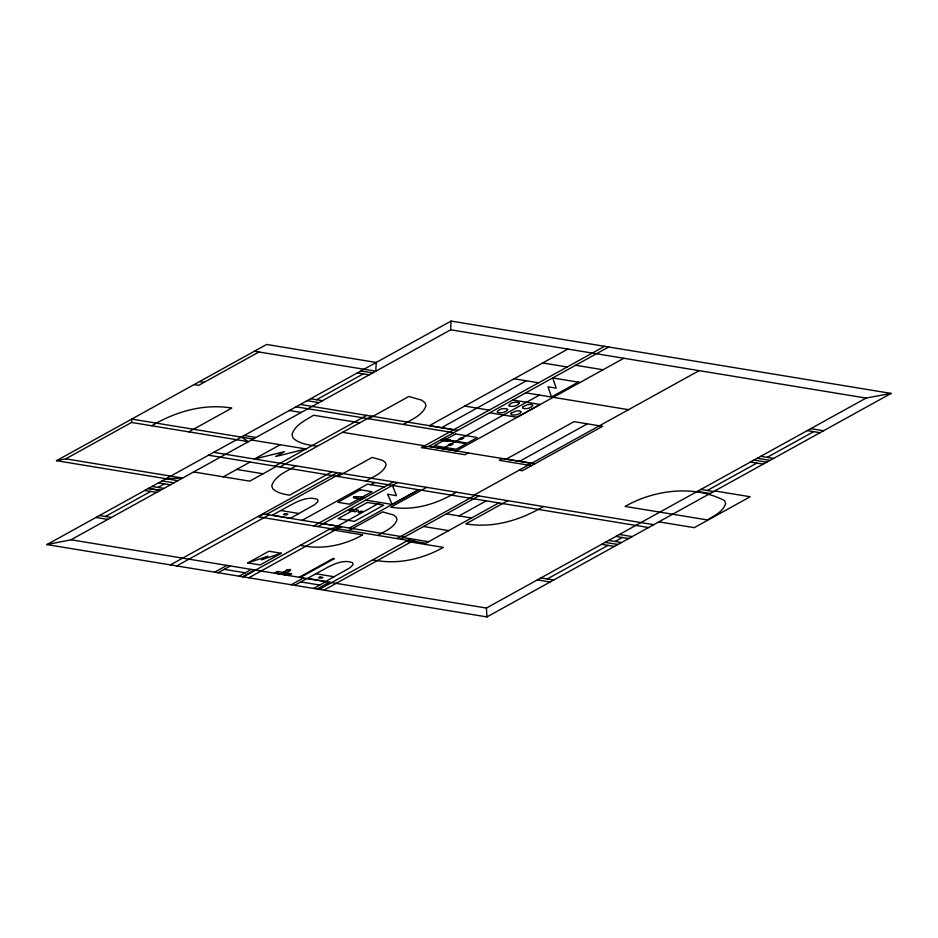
<?xml version="1.0" encoding="UTF-8"?>
<svg xmlns="http://www.w3.org/2000/svg" width="938" height="938" viewBox="0 0 938 938"><rect width="100%" height="100%" fill="white"/><g stroke="black" fill="none" stroke-linecap="round" stroke-linejoin="round"><path stroke-width="1.41" d="M177.903 480.655L56.479 460.699L65.754 458.846L131.566 422.452L131.707 419.087L253.131 439.043M46.9 544.591L71.018 539.772L450.662 329.801L451.049 321.077L891.1 393.409L486.951 616.923L46.9 544.591L451.049 321.077M56.479 460.699L266.638 344.469L376.197 362.467L375.821 371.202L254.397 351.234M258.958 351.985L198.657 385.342L194.084 384.592M151.757 425.77C175.605 411.583 204.003 403.34 231.78 408.089L188.819 431.855M105.443 516.475L150.737 491.418M157.947 487.432L164.467 483.832M316.552 399.717L363.229 373.899M280.228 444.729L254.386 459.022L284.46 451.67L275.666 456.525L305.952 448.962M193.638 471.955L223.326 476.832L250.036 462.059M274.94 466.127L366.699 415.382M276.405 466.397L249.719 481.147L223.35 476.809M279.97 466.948L371.718 416.202M368.587 418.735L408.839 396.469L421.842 400.221L425.02 402.765L425.993 405.755C422.639 415.487 411.536 419.38 403.469 424.468M295.81 465.834C287.251 471.275 275.338 475.285 271.727 485.626L272.724 488.71C277.179 493.025 283.593 494.103 289.467 495.217L331.864 471.767M170.411 564.899L337.223 472.646M263.871 513.989L258.677 516.85L336.003 529.56M266.521 514.423L340.963 473.256M567.83 349.065L429.264 425.711L453.687 429.721M337.774 476.457L372.21 457.404L382.774 460.452L385.366 462.516L386.151 464.943C383.103 473.456 373.125 476.586 366.113 481.112M176.719 565.931L269.089 514.845M280.79 510.518L272.325 515.208L290.569 518.21L314.758 504.585L317.689 501.807L318.064 500.446L317.185 499.297C309.059 496.448 300.242 500.118 292.973 503.823L280.79 510.518L299.046 513.52M441.481 427.716L526.347 380.793M421.49 447.567L428.889 446.418L468.203 452.878L464.896 454.696L421.49 447.567L604.564 346.31M608.668 346.99L428.83 446.453L456.208 450.955L623.829 358.269M302.2 520.285L367.497 484.172L384.381 486.951M370.721 484.7L374.672 482.519M214.65 572.168L226.902 565.391M218.073 572.731L230.326 565.954M442.525 448.704L539.502 395.074M313.808 525.913L393.432 481.886M247.761 562.941L268.948 551.227L281.283 553.256L260.096 564.969L247.761 562.941L267.94 556.211L261.479 559.775L281.283 553.256M551.403 397.009L578.265 382.153M317.912 526.593L397.536 482.554M239.12 576.19L251.372 569.413M242.543 576.753L254.796 569.976M243.341 576.882L330.528 528.657L341.186 526.699L323.094 523.721M337.633 526.112L380.289 502.522M248.816 577.785L341.186 526.699M365.808 500.142L392.131 504.433L418.676 489.753L349.464 528.047M348.748 530.638L382.681 511.878L393.573 515.021L396.235 517.155L397.044 519.652C394.195 527.871 384.779 531.131 377.955 535.446M426.696 487.35L390.876 507.165C413.681 511.104 436.897 503.976 456.372 492.227M275.889 573.27L278.762 571.688M281.001 574.115C287.509 567.853 298.296 567.982 282.232 574.314M287.298 575.146L290.17 573.564L287.345 575.158M506.286 459.128L574.033 421.654L602.571 426.344L522.302 470.735L519.113 470.219M299.187 577.269L333.26 558.427L334.397 558.614L300.324 577.456M291.179 584.749L303.431 577.972M294.602 585.312L306.855 578.535M315.872 573.763L307.406 578.453L325.65 581.454L349.839 567.842L352.758 565.051L353.145 563.691L352.266 562.542C344.14 559.693 335.323 563.363 328.054 567.068L315.872 573.763L334.127 576.764M519.593 461.32L587.376 423.835M474.042 495.135L699.127 370.639M396.973 538.564L475.179 495.311M400.62 539.174L478.826 495.921M313.609 588.431L325.861 581.654M317.032 588.994L329.285 582.217M319.354 589.381L410.785 538.811M323.927 590.131L415.346 539.561M459.01 515.912L486.236 500.857M498.805 502.92L425.723 543.29L337.41 528.774M507.798 500.681L465.905 523.85C492.825 528.481 520.297 520.32 543.36 506.52M71.018 539.772L486.423 608.047L866.067 398.075L891.1 393.409M547.241 578.992L608.023 545.377M615.094 541.472L622.281 537.497M707.264 490.492L756.802 463.091M767.167 457.369L813.645 431.656M166.038 478.708L182.605 478.052L65.754 458.846M468.074 452.937L531.611 463.29M450.662 329.801L866.067 398.075M575.651 365.269L603.04 369.76M542.715 362.959L567.138 366.969M580.094 382.446L552.716 377.944L556.211 388.156L547.991 386.808L551.532 397.032M514.094 378.776L538.564 382.798M810.795 428.654L823.576 430.753M807.266 430.601L820.047 432.711M525.808 392.823L628.53 409.683M360.837 370.967L372.703 372.925M357.296 372.925L369.162 374.872M512.863 400.01L540.1 404.489L517.014 417.258L489.788 412.779M464.732 406.095L489.179 410.117M760.777 456.314L773.557 458.412M757.236 458.272L770.016 460.37M753.953 460.089L766.733 462.188M750.423 462.047L763.204 464.146M310.619 398.744L322.484 400.69M199.571 381.567L204.132 382.317M307.078 400.702L318.943 402.648M300.277 404.466L457.896 430.366M296.033 406.811L453.664 432.711M289.35 410.504L301.215 412.45M359.746 422.827L313.562 415.241C305.542 420.33 294.978 424.797 291.976 434.552L293.113 438.081C299.562 444.131 308.954 444.8 317.243 446.336M714.744 490.937L750.154 496.753L694.272 527.66L658.875 521.845M700.874 489.448L713.654 491.547M534.812 463.818L502.557 458.518L499.262 460.347L531.518 465.647M342.593 432.312L424.668 445.808M697.344 491.395L710.125 493.494M244.126 435.513L255.992 437.46M251.396 440.004L305.987 448.962M131.566 422.452L248.418 441.657L241.265 437.096M213.7 452.339L653.763 524.67M208.517 455.211L648.58 527.531M236.693 469.434L263.062 473.772M619.42 534.496L632.2 536.595M615.891 536.442L628.671 538.541M365.117 497.609L358.726 496.565L355.901 498.125L362.291 499.18M446.441 513.836L471.58 517.975M608.703 540.417L621.484 542.527M605.162 542.375L617.943 544.474M601.633 544.333L614.413 546.432M162.063 480.901L173.929 482.847M158.534 482.859L170.399 484.805M423.577 526.499L448.716 530.627M152.015 486.459L163.88 488.417M148.474 488.417L160.339 490.363M148.333 488.499L160.199 490.445M144.804 490.445L156.669 492.403M262.781 513.813L404.395 537.087M403.446 537.603L428.596 541.742M406.283 541.296L443.311 547.382C422.123 559.388 396.833 564.957 372.773 559.834M329.261 529.36L362.654 534.848C343.976 545.494 321.605 550.055 300.453 545.295M540.851 577.949L553.631 580.047M537.322 579.895L550.102 582.006M99.51 515.501L111.376 517.448M95.969 517.459L107.835 519.406M284.765 572.028L286.008 572.227M283.874 572.52L277.308 571.441L274.424 573.036L288.845 575.404L291.73 573.81L285.105 572.731M224.205 569.343L245.252 572.801M300.735 581.923L319.729 585.042M392.178 504.41L387.546 494.185L396.493 495.663L392.354 485.427M486.423 608.047L486.951 616.923M725.625 503.624C723.092 511.867 714.17 515.642 707.404 519.945L625.107 506.414C654.478 489.613 694.226 484.712 724.664 500.658L725.625 503.624M519.277 403.234C517.248 406.213 512.441 407.057 509.135 405.978L508.783 405.333C510.823 402.355 515.63 401.511 518.925 402.601L519.277 403.234M507.681 409.648C505.652 412.626 500.845 413.47 497.539 412.38L497.187 411.747C499.227 408.769 504.034 407.924 507.329 409.015L507.681 409.648M511.187 413.189L511.128 414.619C514.434 415.698 519.23 414.854 521.27 411.876L519.441 410.785L516.111 411.032L511.187 413.189M522.783 406.775L522.724 408.206C526.03 409.285 530.826 408.44 532.866 405.474L531.74 404.489L527.707 404.618L522.783 406.775M354.599 497.058C355.268 499.098 358.797 495.158 354.599 497.058M359.453 511.796C360.122 513.825 363.651 509.885 359.453 511.796M449.548 444.542C450.228 446.57 453.758 442.63 449.548 444.542M460.324 438.574C461.004 440.614 464.533 436.674 460.324 438.574M448.739 444.495L448.329 445.058L449.267 445.55L452.925 444.143L448.739 444.495M353.79 497.023L353.38 497.586L354.306 498.078L357.976 496.659L353.79 497.023M358.633 511.749L358.234 512.312L359.16 512.805L362.83 511.386L358.633 511.749M459.514 438.538L459.104 439.101L460.042 439.594L463.7 438.175L459.514 438.538M284.941 513.731L283.522 514.516L286.418 514.997L287.849 514.212L284.941 513.731M443.862 438.867L441.024 440.438L447.414 441.481L450.24 439.922L443.862 438.867M444.483 440.11L434.423 445.679L456.173 449.255L466.233 443.686L444.483 440.11M455.575 433.954L445.503 439.523L467.241 443.099L477.313 437.53L455.575 433.954M360.368 489.8L337.809 502.276L349.405 504.187L371.964 491.7L360.368 489.8M351.949 509.182L349.112 510.741L355.502 511.796L358.339 510.225L351.949 509.182M367.368 502.463L338.067 518.667L354.435 521.352L383.724 505.16L367.368 502.463M278.269 572.45L277.343 572.461L278.269 572.45M288.306 574.103L287.79 574.384L288.306 574.103M320.022 576.976L318.603 577.761L321.5 578.242L322.93 577.456L320.022 576.976M286.77 570.046C291.964 571.77 290.334 568.956 286.77 570.046"/></g></svg>
